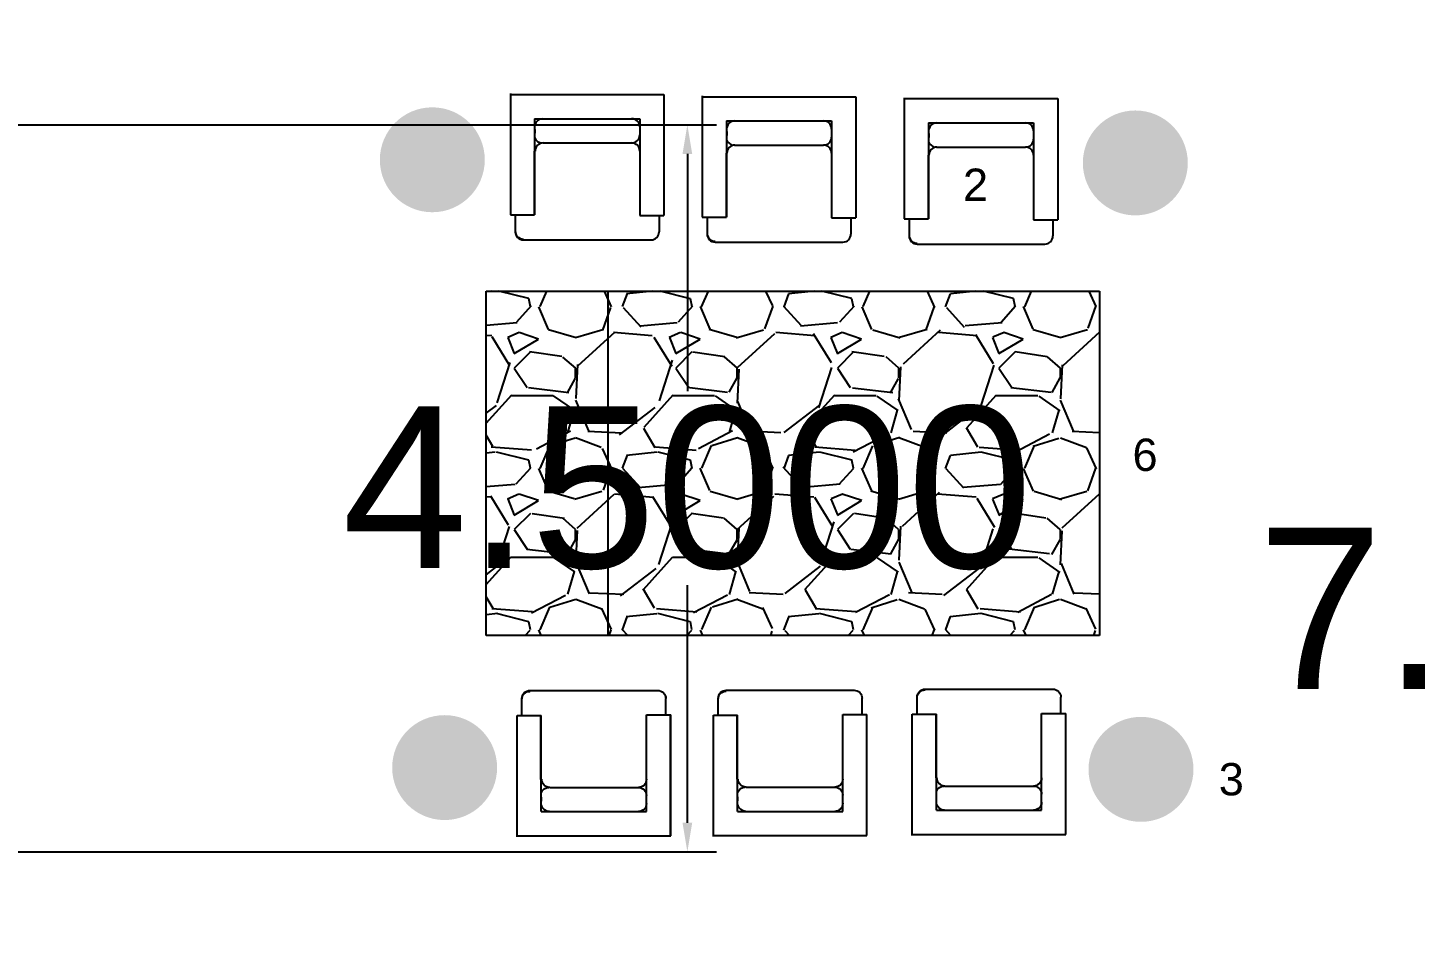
# Model space of a CAD drawing. Header units: inches. Extents: x -22 to 121, y -8 to 90.
# Drawn here: x 12.36 to 21, y 2.8 to 8.4 of the extents above; entities that cross this region are included whole.
import ezdxf

# ---------------------------------------------------------------- set-up
doc = ezdxf.new("R2010")
doc.units = ezdxf.units.IN
doc.header["$MEASUREMENT"] = 0
doc.layers.get('0').update_dxf_attribs({"color": 250})
for name, color, linetype in [('Dimensoes', 130, 'Continuous'), ('Legendas', 84, 'Continuous'), ('Tapete', 255, 'Continuous')]:
    doc.layers.add(name, color=color, linetype=linetype)
doc.layers.add('Mobiliaria descanso', color=7, linetype='Continuous', true_color=0xb38600)
doc.styles.get("Standard").update_dxf_attribs({"font": 'arial.ttf', "height": 1})
doc.dimstyles.new('Anotativo', dxfattribs={"dimscale": 0, "dimtxt": 0.18, "dimasz": 0.18, "dimexe": 0.18, "dimexo": 0.0625, "dimgap": 0.09, "dimtad": 0, "dimtih": 1, "dimtoh": 1, "dimdec": 4, "dimzin": 0, "dimdsep": 46, "dimtxsty": 'Standard', "dimcen": 0.09, "dimadec": 0, "dimazin": 0, "dimtfac": 1, "dimtdec": 4, "dimtofl": 0, "dimtmove": 0, "dimatfit": 3, "dimfxl": 1, "dimtolj": 1, "dimtzin": 0, "dimarcsym": 0})
pattern_1 = [(228.012787504, (-65.53562682789563, -70.332422460397), (-8.000000000000062, -9.000000000000004), [0.134536, -13.3190880470737]), (184.969740728, (-65.62562682789563, -70.43242246039699), (11.99999999999998, 1.000000000000035), [0.230868, -22.85592476123]), (132.510447078, (-65.85562682789562, -70.452422460397), (10.00000000000012, -10.99999999999986), [0.162788, -16.1160325960997]), (267.273689006, (-66.24562682789563, -70.702422460397), (1.000000000000024, 20.00000000000002), [0.2102379999999996, -20.81355804162895]), (292.833654178, (-66.25562682789563, -70.912422460397), (-4.999999999999988, 12.00000000000003), [0.2061549999999996, -20.40937312808825]), (357.273689006, (-66.17562682789564, -71.102422460397), (-20.00000000000002, 1.000000000000026), [0.2102379999999996, -20.81355804162895]), (37.6942404667, (-65.96562682789563, -71.112422460397), (-13, -9.999999999999973), [0.278029, -27.524848548916]), (72.2553283749, (-65.74562682789563, -70.942422460397), (7.000000000000028, 22), [0.2624879999999992, -25.98632149681335]), (121.429565615, (-65.66562682789562, -70.692422460397), (-8.00000000000002, 12.99999999999999), [0.21095, -20.884073109729]), (175.236358309, (-65.77562682789564, -70.512422460397), (10.99999999999998, -1.000000000000038), [0.240832, -11.8007625787923]), (222.397437798, (-66.01562682789564, -70.492422460397), (-11.99999999999996, -10.99999999999997), [0.311448, -30.8333750047949]), (138.814074834, (-65.25562682789563, -70.712422460397), (-7.000000000000033, 6), [0.1063009999999998, -10.52384481273467]), (171.46923439, (-65.33562682789564, -70.642422460397), (13, -1.999999999999995), [0.202237, -20.021511416157]), (225, (-65.53562682789563, -70.612422460397), (-1.110223024625157e-16, -0.9999999999999329), [0.141421, -1.2727925623731]), (203.198590514, (-65.60562682789562, -70.492422460397), (4.999999999999989, 1.999999999999975), [0.076158, -7.5396151058639]), (291.801409486, (-65.67562682789564, -70.522422460397), (-0.9999999999996839, 3.000000000000103), [0.107703, -5.2774618071345]), (30.96375653209999, (-65.63562682789562, -70.622422460397), (3.000000000000053, 1.99999999999998), [0.174929, -5.656022894845298]), (161.565051177, (-65.48562682789564, -70.532422460397), (2.000000000000012, -0.9999999999999767), [0.1264909999999996, -3.035786660168394]), (16.389540334, (-66.25562682789563, -70.522422460397), (9.999999999999966, 3.000000000000044), [0.1772, -17.5428451466694]), (70.3461759419, (-66.08562682789564, -70.472422460397), (-4.00000000000122, -11.0000000000034), [0.148661, -14.717407747319]), (293.198590514, (-65.48562682789564, -70.332422460397), (-1.99999999999997, 4.999999999999991), [0.152315, -7.4634581058639]), (343.610459666, (-65.42562682789564, -70.472422460397), (-9.999999999999966, 3.000000000000044), [0.1771999999999996, -17.54284514666895]), (339.44395478, (-66.25562682789563, -71.142422460397), (-5.000000000000036, 2.000000000000024), [0.1708799999999996, -8.373123745317475]), (294.775140569, (-66.09562682789563, -71.202422460397), (-5.000000000000005, 11), [0.143178, -14.174643063276]), (66.8014094864, (-65.47562682789562, -71.332422460397), (1.999999999999981, 4.99999999999997), [0.152315, -7.4634581058639]), (17.3540246363, (-65.41562682789562, -71.192422460397), (-12.99999999999998, -3.999999999999963), [0.167631, -16.59542361424]), (69.44395478040002, (-65.96562682789563, -71.332422460397), (-2.000000000000007, -4.999999999999955), [0.08543999999999981, -8.458563745317475]), (101.309932474, (-65.53562682789563, -71.332422460397), (-0.9999999999999638, 4.000000000000012), [0.05099, -5.0480295135928]), (165.963756532, (-65.54562682789565, -71.282422460397), (2.999999999999959, -1.000000000000001), [0.206155, -3.9169506256177]), (186.009005957, (-65.74562682789563, -71.232422460397), (10.00000000000005, 0.9999999999999831), [0.19105, -18.9139231745428]), (303.690067526, (-65.63562682789562, -70.712422460397), (-0.9999999999999872, 1.999999999999986), [0.1442219999999996, -3.461329275463994]), (353.157226587, (-65.55562682789564, -70.832422460397), (17.00000000000001, -2.000000000000053), [0.251794, -24.9275626240283]), (60.9453959009, (-65.30562682789564, -70.862422460397), (-3.999999999999976, -6.999999999999977), [0.102956, -10.192674140987]), (90, (-65.25562682789563, -70.772422460397), (-0.9999999999999999, 1), [0.06, -0.94]), (120.256437164, (-65.76562682789564, -71.202422460397), (4.000000000000009, -7.000000000000008), [0.138924, -13.7535199894498]), (48.01278750420001, (-65.83562682789564, -71.082422460397), (8, 8.999999999999975), [0.269072, -13.1845520470737]), (0, (-65.65562682789563, -70.882422460397), (1, 1), [0.26, -0.74]), (325.3048464690001, (-65.39562682789564, -70.882422460397), (10.00000000000014, -6.999999999999825), [0.1581139999999996, -15.65327430084198]), (254.054604099, (-65.26562682789564, -70.972422460397), (-1.000000000000038, -4.000000000000004), [0.145602, -7.1345078892805]), (207.645975364, (-65.30562682789564, -71.112422460397), (-18.99999999999995, -10.00000000000005), [0.237065, -23.4694741822594]), (175.42607874, (-65.51562682789564, -71.222422460397), (-12.99999999999995, 1.000000000000001), [0.250799, -24.8290734079689])]

# ---------------------------------------------------------------- blocks, each defined once
blk = doc.blocks.new('sofa')
for p, q in [((-0.7505668018637834, 0.9052234644654504), (-0.7505668018637834, 0.1552234644654504)), ((-0.7505668018637834, 0.9000000000000057), (0.1999999999999886, 0.9000000000000057)), ((0.1999999999999886, 0.9000000000000057), (0.1999999999999886, 0.1500000000000057)), ((-0.6005668018637778, 0.75), (-0.6005668018637778, 0.1552234644654504)), ((-0.6005668018637778, 0.75), (0.04999999999998295, 0.75)), ((-0.5500000000000114, 0.7498675675275024), (0, 0.7498675675275024)), ((0.04999999999998295, 0.75), (0.04999999999998295, 0.1500000000000057)), ((0.04999999999998295, 0.700000000000017), (0.04999999999998295, 0.6500000000000057)), ((-0.5991212357222082, 0.6840889283151057), (-0.6005760085184306, 0.6335581944892681)), ((-0.6027779777269018, 0.5500000000000114), (-0.6027779777269018, 0.1552234644654504)), ((-0.5477953586997444, 0.5999999999999943), (0, 0.5999999999999943)), ((-0.7505668018637834, 0.1552234644654504), (-0.6005668018637778, 0.1552234644654504)), ((-0.7205668018637823, 0.1552234644654504), (-0.7205668018637823, 0.05000000000001137)), ((0.05000000000001137, 0.1500000000000057), (0.1999999999999886, 0.1500000000000057)), ((0.1699999999999875, 0.1500000000000057), (0.1699999999999875, 0.05000000000001137)), ((-0.6705668018637994, 0), (0, 0)), ((-0.552834938412019, 0), (0.1199999999999761, 0))]:
    blk.add_line(p, q)
for centre, start, end in [((-0.5500000000000114, 0.6998675675275194), 90, 167.9466510249522), ((0, 0.700000000000017), 0, 90), ((-0.5533566583370941, 0.6500000000000057), 199.198147344492, 270), ((0, 0.6500000000000057), 270, 0), ((-0.5477953586997444, 0.5500000000000114), 90, 180), ((0, 0.5500000000000114), 1.628443996909321e-12, 90), ((-0.6705668018637994, 0.05522346446545612), 180, 270), ((-0.6705668018637994, 0.05000000000001137), 180, 270), ((0.1199999999999761, 0.05000000000001137), 270, 0)]:
    blk.add_arc(centre, 0.05, start, end)
blk = doc.blocks.new('mesa')
at = {"layer": 'Mobiliaria descanso'}
h = blk.add_hatch(color=42, dxfattribs=at)
h.dxf.hatch_style = 1
h.paths.add_polyline_path([(0.3247115974810839, 0, 1), (-0.3247115974810839, 0, 1)])
blk = doc.blocks.new('*D173')
at = {"layer": 'Defpoints', "color": 0, "transparency": 16777216}
for p in [(22.10747156748413, 8.4), (23.8, 8.4, 3.7), (23.8, 1.200000000000001)]:
    blk.add_point(p, dxfattribs=at)
at = {"layer": 'Dimensoes', "color": 0, "lineweight": -2, "transparency": 16777216}
for p, q in [((23.7375, 8.4), (21.92747156748413, 8.4)), ((22.10747156748413, 8.22), (22.10747156748413, 5.400572987721692)), ((22.10747156748413, 1.380000000000001), (22.10747156748413, 4.199427012278309)), ((23.7375, 1.200000000000001), (21.92747156748413, 1.200000000000002))]:
    blk.add_line(p, q, dxfattribs=at)
at = {"layer": 'Dimensoes', "color": 0, "transparency": 16777216}
for points in [[(22.07747156748413, 8.22), (22.13747156748413, 8.22), (22.10747156748413, 8.4)], [(22.07747156748412, 1.380000000000001), (22.13747156748413, 1.380000000000001), (22.10747156748413, 1.200000000000002)]]:
    blk.add_solid(points, dxfattribs=at)
at = {"layer": 'Dimensoes', "color": 0, "transparency": 16777216, "insert": (22.10747156748413, 4.800000000000004), "char_height": 1, "attachment_point": 5}
blk.add_mtext('\\A1;7.2000', dxfattribs=at)
blk = doc.blocks.new('*D193')
at = {"layer": 'Defpoints', "color": 0, "transparency": 16777216}
for p in [(11, 7.799999999999999, 3.7), (11, 3.3, 3.7), (16.4422119358671, 3.299999999999998)]:
    blk.add_point(p, dxfattribs=at)
at = {"layer": 'Dimensoes', "color": 0, "lineweight": -2, "transparency": 16777216}
for p, q in [((11.0625, 7.799999999999999), (16.6222119358671, 7.799999999999998)), ((16.4422119358671, 7.619999999999998), (16.4422119358671, 6.150572987721691)), ((16.4422119358671, 3.479999999999999), (16.4422119358671, 4.949427012278307)), ((11.0625, 3.3), (16.6222119358671, 3.299999999999998))]:
    blk.add_line(p, q, dxfattribs=at)
at = {"layer": 'Dimensoes', "color": 0, "transparency": 16777216}
for points in [[(16.4122119358671, 7.619999999999998), (16.4722119358671, 7.619999999999998), (16.4422119358671, 7.799999999999998)], [(16.4122119358671, 3.479999999999999), (16.4722119358671, 3.479999999999999), (16.4422119358671, 3.299999999999998)]]:
    blk.add_solid(points, dxfattribs=at)
at = {"layer": 'Dimensoes', "color": 0, "transparency": 16777216, "insert": (16.4422119358671, 5.550000000000002), "char_height": 1, "attachment_point": 5}
blk.add_mtext('\\A1;4.5000', dxfattribs=at)

msp = doc.modelspace()

# ---------------------------------------------------------------- hatches: boundary and pattern name
at = {"layer": 'Tapete', "true_color": 0x000000}
h = msp.add_hatch(dxfattribs=at)
h.set_pattern_fill('GRAVEL', color=18)
h.set_pattern_definition(pattern_1)
h.paths.add_polyline_path([(15.19741597239299, 4.638040185012361), (18.99389975465438, 4.638040185012361), (18.99389975465438, 6.770635735610202), (15.22365898782932, 6.770635735610202), (15.19741597239302, 6.770635735610202)])
h = msp.add_hatch(dxfattribs=at)
h.set_pattern_fill('GRAVEL', color=18)
h.set_pattern_definition(pattern_1)
h.paths.add_polyline_path([(18.99389975465438, 4.638040185012361), (18.99389975465438, 6.770635735610202), (15.22365898782932, 6.770635735610202), (15.19741597239302, 6.770635735610202), (15.19741597239299, 4.638040185012361)])
at = {"layer": 'Tapete', "true_color": 0xb0f5fb}
h = msp.add_hatch(dxfattribs=at)
h.set_pattern_fill('GRAVEL', color=131)
h.set_pattern_definition(pattern_1)
h.paths.add_polyline_path([(15.22365898782932, 6.770635735610202), (15.19741597239302, 6.770635735610202), (15.19741597239299, 4.638040185012361), (18.99389975465438, 4.638040185012361), (18.99389975465438, 6.770635735610202)])

# ---------------------------------------------------------------- linework, layer by layer
at = {"layer": 'Tapete'}
for p, q in [((15.19741597239299, 4.638040185012361), (15.19741597239302, 6.770635735610202)), ((15.19741597239302, 6.770635735610202), (15.22365898782932, 6.770635735610202)), ((15.22365898782932, 6.770635735610202), (18.99389975465438, 6.770635735610202)), ((15.95196147977619, 4.638040185012361), (15.95196147977622, 6.770635735610202)), ((15.95196147977622, 6.770635735610202), (15.97820449521253, 6.770635735610202)), ((18.99389975465438, 6.770635735610202), (18.99389975465438, 4.638040185012361)), ((18.99389975465438, 4.638040185012361), (15.19741597239299, 4.638040185012361))]:
    msp.add_line(p, q, dxfattribs=at)

# ---------------------------------------------------------------- block references
at = {"layer": 'Mobiliaria descanso'}
for name, p in [('sofa', (16.09744728200935, 7.087829503884596)), ('sofa', (17.28476147379489, 7.074214055276304)), ('sofa', (18.5349990571296, 7.062086619875263)), ('mesa', (14.86369348159, 7.58364973358788)), ('mesa', (19.21478097580879, 7.564224383345422)), ('mesa', (14.93997156828491, 3.820997458579871)), ('mesa', (19.2498334462614, 3.810091499405519)), ('mesa', (19.24994045816629, 3.810287412975786))]:
    msp.add_blockref(name, p, dxfattribs=at)
at = {"layer": 'Mobiliaria descanso', "extrusion": (0, -1.224646799147353e-16, -1), "rotation": 180}
for p in [(-16.13883188324322, 4.298306864536404), (-16.13893889514811, 4.29850277810667), (-17.35399216387834, 4.30001435516218), (-18.58414693344201, 4.306827741716393)]:
    msp.add_blockref('sofa', p, dxfattribs=at)

# ---------------------------------------------------------------- texts
at = {"layer": 'Legendas', "char_height": 0.2, "attachment_point": 1}
for s, width, insert in [('2', 0.009352954859650708, (18.14804909177027, 7.52904865311058)), ('6', 0.005614202648985156, (19.19728734247031, 5.857578734433618)), ('3', 0.02422899736734507, (19.73121726392366, 3.849167543518977))]:
    msp.add_mtext_dynamic_manual_height_columns(s, width=width, gutter_width=1, heights=[0], dxfattribs=dict(at, insert=insert))

# ---------------------------------------------------------------- dimensions: what is measured, and where the dimension line sits
at = {"layer": 'Dimensoes'}
for base, p1, p2, angle, picture, middle in [((22.10747156748413, 8.4), (23.8, 1.200000000000001), (23.8, 8.4, 3.7), 270, '*D173', (22.10747156748413, 4.800000000000004)), ((16.4422119358671, 3.299999999999998), (11, 7.799999999999999, 3.7), (11, 3.3, 3.7), 90, '*D193', (16.4422119358671, 5.550000000000002))]:
    dim = msp.add_linear_dim(base=base, p1=p1, p2=p2, angle=angle, dimstyle='Anotativo', dxfattribs=at)
    dim.commit()
    dim.dimension.update_dxf_attribs({"geometry": picture, "text_midpoint": middle})

doc.saveas('drawing.dxf')
